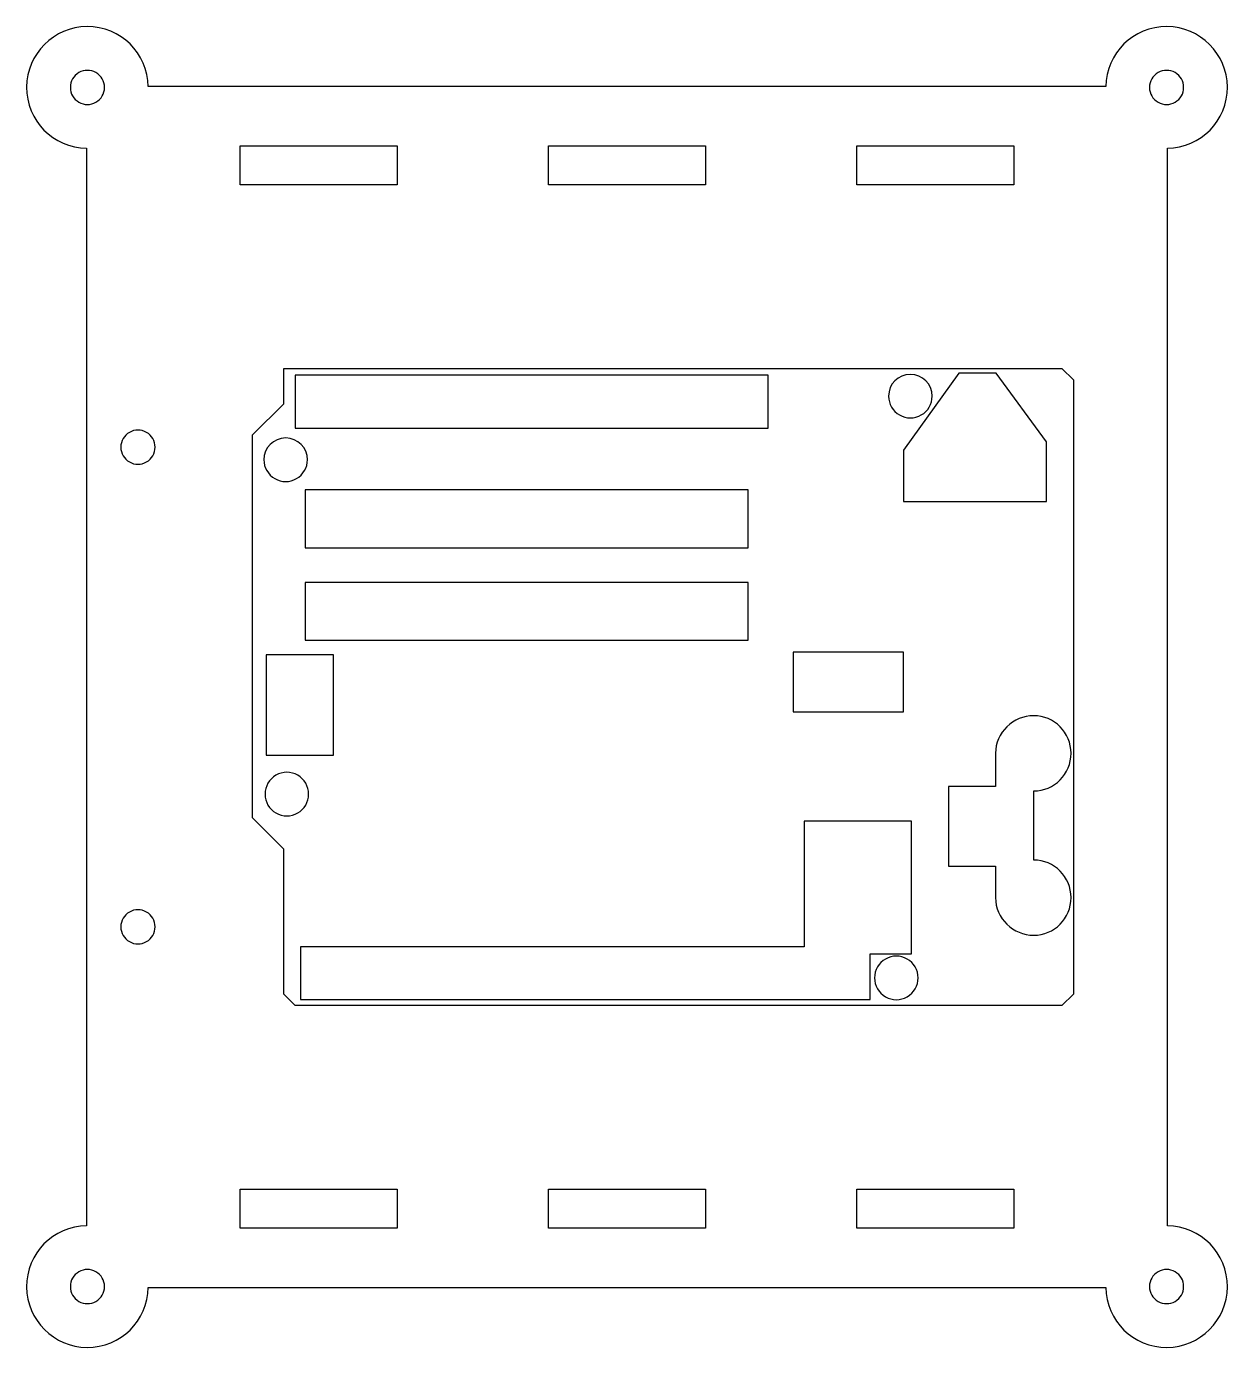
# Model space of a CAD drawing. Extents: x 1 to 101, y 186 to 296.
import ezdxf

# ---------------------------------------------------------------- set-up
doc = ezdxf.new("R2010")
doc.units = 0
doc.layers.add('CUTOUTS', color=7, linetype='CONTINUOUS')
doc.layers.add('PERIMETER', color=7, linetype='CONTINUOUS')

msp = doc.modelspace()

# ---------------------------------------------------------------- linework, layer by layer
at = {"layer": 'CUTOUTS', "color": 1}
for points in [[(31.562212, 282.808895), (18.455068, 282.808895), (18.455068, 286.058895), (31.562212, 286.058895), (31.562212, 282.808895)], [(57.276497, 282.808895), (44.169354, 282.808895), (44.169354, 286.058895), (57.276497, 286.058895), (57.276497, 282.808895)], [(82.990783, 282.808895), (69.883639, 282.808895), (69.883639, 286.058895), (82.990783, 286.058895), (82.990783, 282.808895)], [(18.455068, 199.058894), (31.562212, 199.058894), (31.562212, 195.808895), (18.455068, 195.808895), (18.455068, 199.058894)], [(57.276497, 199.058894), (57.276497, 195.808895), (44.169354, 195.808895), (44.169354, 199.058894), (57.276497, 199.058894)], [(69.883639, 199.058894), (82.990783, 199.058894), (82.990783, 195.808895), (69.883639, 195.808895), (69.883639, 199.058894)]]:
    msp.add_lwpolyline(points, close=True, dxfattribs=at)
at = {"layer": 'CUTOUTS', "color": 5}
msp.add_lwpolyline([(22.097926, 227.414959), (19.497925, 230.014964), (19.497925, 261.952829), (22.097926, 264.552831), (22.097926, 267.508893), (86.991859, 267.508893), (87.947926, 266.552827), (87.947926, 215.31496), (86.991859, 214.358893), (23.053992, 214.358893), (22.097926, 215.31496), (22.097926, 227.414959)], close=True, dxfattribs=at)
at = {"layer": 'CUTOUTS', "color": 1}
for points in [[(5.010425, 292.167982), (4.569529, 291.91343), (4.297924, 291.442999), (4.297924, 290.933896)], [(6.435425, 292.167982), (5.994529, 292.422534), (5.451322, 292.422534), (5.010425, 292.167982)], [(7.147926, 290.933896), (7.147926, 291.442999), (6.876322, 291.91343), (6.435425, 292.167982)], [(95.010071, 292.169005), (94.568994, 291.91418), (94.297487, 291.443291), (94.297926, 290.933896)], [(96.43578, 292.169005), (95.994702, 292.42383), (95.451147, 292.42383), (95.010071, 292.169005)], [(97.147925, 290.933896), (97.148454, 291.443291), (96.876857, 291.91418), (96.43578, 292.169005)], [(4.297924, 290.933896), (4.297924, 290.424792), (4.569529, 289.954361), (5.010425, 289.699809)], [(6.435425, 289.699809), (6.876322, 289.954361), (7.147926, 290.424792), (7.147926, 290.933896)], [(94.297926, 290.933896), (94.297397, 290.4245), (94.568994, 289.953611), (95.010071, 289.698786)], [(96.43578, 289.698786), (96.876857, 289.953611), (97.148364, 290.4245), (97.147925, 290.933896)], [(5.010425, 289.699809), (5.451322, 289.445257), (5.994529, 289.445257), (6.435425, 289.699809)], [(95.010071, 289.698786), (95.451147, 289.443961), (95.994702, 289.443961), (96.43578, 289.698786)], [(10.646711, 262.167983), (10.205814, 262.422533), (9.662608, 262.422533), (9.221711, 262.167983)], [(9.221711, 262.167983), (8.780815, 261.91343), (8.509211, 261.442998), (8.509211, 260.933894)], [(11.35921, 260.933894), (11.35921, 261.442998), (11.087607, 261.91343), (10.646711, 262.167983)], [(8.509211, 260.933894), (8.509211, 260.424791), (8.780815, 259.954362), (9.221711, 259.699809)], [(10.646711, 259.699809), (11.087607, 259.954362), (11.35921, 260.424791), (11.35921, 260.933894)], [(9.221711, 259.699809), (9.662608, 259.445259), (10.205814, 259.445259), (10.646711, 259.699809)], [(9.221711, 222.167983), (8.780815, 221.91343), (8.509211, 221.442998), (8.509211, 220.933895)], [(10.646711, 222.167983), (10.205814, 222.422533), (9.662608, 222.422533), (9.221711, 222.167983)], [(11.35921, 220.933895), (11.35921, 221.442998), (11.087607, 221.91343), (10.646711, 222.167983)], [(8.509211, 220.933895), (8.509211, 220.424792), (8.780815, 219.954363), (9.221711, 219.69981)], [(10.646711, 219.69981), (11.087607, 219.954363), (11.35921, 220.424792), (11.35921, 220.933895)], [(9.221711, 219.69981), (9.662608, 219.445257), (10.205814, 219.445257), (10.646711, 219.69981)], [(5.010425, 192.167982), (4.569529, 191.913429), (4.297924, 191.442998), (4.297924, 190.933894)], [(6.435425, 192.167982), (5.994529, 192.422533), (5.451322, 192.422533), (5.010425, 192.167982)], [(7.147926, 190.933894), (7.147926, 191.442998), (6.876322, 191.913429), (6.435425, 192.167982)], [(95.010071, 192.169004), (94.568994, 191.914181), (94.297487, 191.443291), (94.297926, 190.933894)], [(96.43578, 192.169004), (95.994702, 192.423829), (95.451147, 192.423829), (95.010071, 192.169004)], [(97.147925, 190.933894), (97.148454, 191.443291), (96.876857, 191.914181), (96.43578, 192.169004)], [(4.297924, 190.933894), (4.297924, 190.424791), (4.569529, 189.954362), (5.010425, 189.699809)], [(6.435425, 189.699809), (6.876322, 189.954362), (7.147926, 190.424791), (7.147926, 190.933894)], [(94.297926, 190.933894), (94.297397, 190.4245), (94.568994, 189.95361), (95.010071, 189.698785)], [(96.43578, 189.698785), (96.876857, 189.95361), (97.148364, 190.4245), (97.147925, 190.933894)], [(5.010425, 189.699809), (5.451322, 189.445256), (5.994529, 189.445256), (6.435425, 189.699809)], [(95.010071, 189.698785), (95.451147, 189.443962), (95.994702, 189.443962), (96.43578, 189.698785)]]:
    msp.add_open_spline(points, degree=3, dxfattribs=at)
at = {"layer": 'PERIMETER', "color": 1}
for points in [[(90.64848, 291.008895), (10.797371, 291.008895)], [(5.647925, 285.85945), (5.647925, 196.008341)], [(95.797926, 196.008341), (95.797926, 285.85945)], [(81.455432, 235.402113), (81.455432, 232.632164), (77.534339, 232.632164), (77.534339, 226.000674), (81.455432, 226.000674), (81.455432, 223.36717)], [(84.650231, 226.505552), (84.650231, 232.263758)], [(10.797371, 190.858893), (90.64848, 190.858893)]]:
    msp.add_lwpolyline(points, dxfattribs=at)
at = {"layer": 'PERIMETER', "color": 3}
for points in [[(23.058595, 262.523707), (62.509942, 262.523707), (62.509942, 266.930313), (23.058595, 266.930313), (23.058595, 262.523707)], [(23.871698, 252.552246), (60.825467, 252.552246), (60.825467, 257.3765), (23.871698, 257.3765), (23.871698, 252.552246)], [(23.871698, 244.833451), (60.825467, 244.833451), (60.825467, 249.657705), (23.871698, 249.657705), (23.871698, 244.833451)], [(20.637903, 235.238363), (26.232373, 235.238363), (26.232373, 243.630073), (20.637903, 243.630073), (20.637903, 235.238363)], [(64.574952, 238.854317), (73.78536, 238.854317), (73.78536, 243.834755), (64.574952, 243.834755), (64.574952, 238.854317)], [(74.453967, 218.683942), (74.453967, 229.739422), (65.502811, 229.739422), (65.502811, 219.257027), (23.494836, 219.257027), (23.494836, 214.882221), (70.998749, 214.882221), (70.998749, 218.683942), (74.453967, 218.683942)]]:
    msp.add_lwpolyline(points, close=True, dxfattribs=at)
at = {"layer": 'PERIMETER', "color": 1}
msp.add_lwpolyline([(81.522099, 267.099541), (78.41103, 267.099541), (73.771712, 260.686385), (73.771712, 256.41548), (85.711125, 256.41548), (85.711125, 261.368642), (81.522099, 267.099541)], close=True, dxfattribs=at)
for points in [[(5.697925, 296.008834), (2.914621, 295.995122), (0.661699, 293.7422), (0.647987, 290.958896)], [(10.797371, 291.008895), (10.756237, 293.791929), (8.481229, 296.022545), (5.697925, 296.008834)], [(95.747927, 296.008834), (92.964622, 296.022545), (90.689613, 293.791929), (90.64848, 291.008895)], [(100.797863, 290.958896), (100.784152, 293.7422), (98.53123, 295.995122), (95.747927, 296.008834)], [(0.647987, 290.958896), (0.634276, 288.175592), (2.864891, 285.900583), (5.647925, 285.85945)], [(95.797926, 285.85945), (98.580959, 285.900582), (100.811573, 288.175592), (100.797863, 290.958896)], [(74.357497, 267.008392), (73.354224, 267.008392), (72.540908, 266.195089), (72.540908, 265.191789)], [(76.174087, 265.191789), (76.174087, 266.195089), (75.360773, 267.008392), (74.357497, 267.008392)], [(72.540908, 265.191789), (72.540908, 264.542793), (72.887147, 263.943088), (73.449204, 263.618577)], [(75.265793, 263.618577), (75.827848, 263.943088), (76.174087, 264.542793), (76.174087, 265.191789)], [(73.449204, 263.618577), (74.011258, 263.294092), (74.703739, 263.294092), (75.265793, 263.618577)], [(22.255572, 261.701723), (21.252296, 261.701723), (20.438982, 260.888394), (20.438982, 259.88512)], [(24.072162, 259.88512), (24.072162, 260.888394), (23.258846, 261.701723), (22.255572, 261.701723)], [(20.438982, 259.88512), (20.438982, 259.236124), (20.785221, 258.636419), (21.347275, 258.311908)], [(23.163865, 258.311908), (23.72592, 258.636419), (24.072162, 259.236124), (24.072162, 259.88512)], [(21.347275, 258.311908), (21.909331, 257.987423), (22.601811, 257.987423), (23.163865, 258.311908)], [(84.650231, 238.540469), (82.9358, 238.540469), (81.455432, 237.135372), (81.455432, 235.402113)], [(87.754479, 235.402113), (87.754479, 237.135372), (86.364662, 238.540469), (84.650231, 238.540469)], [(84.650231, 232.263758), (86.364659, 232.263758), (87.754479, 233.668828), (87.754479, 235.402113)], [(23.260348, 233.57416), (22.698294, 233.898672), (22.005814, 233.898672), (21.443759, 233.57416)], [(21.443759, 233.57416), (20.881704, 233.249649), (20.535464, 232.649944), (20.535464, 232.000948)], [(24.168645, 232.000948), (24.168645, 232.649944), (23.822405, 233.249649), (23.260348, 233.57416)], [(20.535464, 232.000948), (20.535464, 231.351951), (20.881704, 230.752247), (21.443759, 230.427735)], [(23.260348, 230.427735), (23.822405, 230.752247), (24.168645, 231.351951), (24.168645, 232.000948)], [(21.443759, 230.427735), (22.005814, 230.103224), (22.698294, 230.103224), (23.260348, 230.427735)], [(87.754479, 223.36717), (87.754479, 225.100455), (86.364659, 226.505552), (84.650231, 226.505552)], [(81.455432, 223.36717), (81.455432, 221.633911), (82.935805, 220.228815), (84.650231, 220.228815)], [(84.650231, 220.228815), (86.364659, 220.228815), (87.754479, 221.633911), (87.754479, 223.36717)], [(72.275652, 218.248779), (71.713598, 217.924268), (71.367356, 217.324563), (71.367356, 216.675567)], [(74.092242, 218.248779), (73.530187, 218.573264), (72.837707, 218.573264), (72.275652, 218.248779)], [(75.000538, 216.675567), (75.000538, 217.324563), (74.654299, 217.924268), (74.092242, 218.248779)], [(71.367356, 216.675567), (71.367356, 216.026544), (71.713598, 215.426839), (72.275652, 215.102354)], [(74.092242, 215.102354), (74.654299, 215.426839), (75.000538, 216.026544), (75.000538, 216.675567)], [(72.275652, 215.102354), (72.837707, 214.777843), (73.530187, 214.777843), (74.092242, 215.102354)], [(5.647925, 196.008341), (2.864892, 195.967208), (0.634276, 193.692199), (0.647987, 190.908896)], [(100.797863, 190.908896), (100.811568, 193.692199), (98.580959, 195.967208), (95.797926, 196.008341)], [(0.647987, 190.908896), (0.661699, 188.125591), (2.91462, 185.872669), (5.697924, 185.858958)], [(5.697924, 185.858958), (8.481227, 185.845253), (10.756237, 188.07586), (10.797371, 190.858893)], [(90.64848, 190.858893), (90.689613, 188.07586), (92.964624, 185.845245), (95.747927, 185.858958)], [(95.747927, 185.858958), (98.531233, 185.872664), (100.784152, 188.125591), (100.797863, 190.908896)]]:
    msp.add_open_spline(points, degree=3, dxfattribs=at)

doc.saveas('drawing.dxf')
